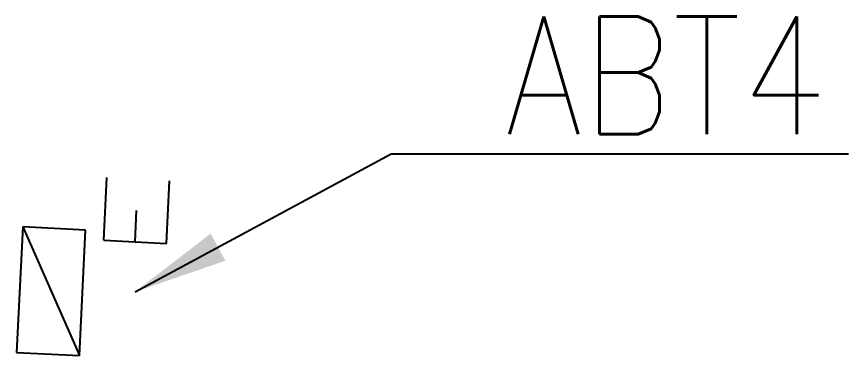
# Model space of a CAD drawing. Header units: millimetres. Extents: x 151046 to 151887, y 112072 to 112996.
# Drawn here: x 151520.84 to 151531.43, y 112931.58 to 112935.95 of the extents above; entities that cross this region are included whole.
import ezdxf

# ---------------------------------------------------------------- set-up
doc = ezdxf.new("R2010")
doc.units = ezdxf.units.MM
doc.layers.get('0').update_dxf_attribs({"linetype": 'CONTINUOUS'})
doc.layers.add('W0430', color=7, linetype='CONTINUOUS')
doc.styles.get("Standard").update_dxf_attribs({"font": 'romans.shx', "width": 0.85})
doc.dimstyles.get("Standard").update_dxf_attribs({"dimtxt": 1.5, "dimasz": 1.2, "dimexe": 0.625, "dimexo": 0.625, "dimgap": 0.25, "dimtad": 1, "dimdec": 1, "dimzin": 0, "dimdsep": 46, "dimtxsty": 'Standard', "dimcen": -0.5, "dimadec": 0, "dimazin": 0, "dimtfac": 1, "dimtdec": 1, "dimtmove": 0, "dimatfit": 3, "dimfxl": 0, "dimtolj": 1, "dimtzin": 0, "dimarcsym": 0})

# ---------------------------------------------------------------- blocks, each defined once
blk = doc.blocks.new('*U10')
at = {"flags": 128}
for points in [[(0.8, 0.8), (-0.8, 0.8)], [(-0.8, 0.8), (-0.8, 0)], [(0.8, 0.8), (-0.8, 0)], [(0.8, 0), (0.8, 0.8)], [(-0.8, 0), (0.8, 0)], [(0.681, -0.238), (1.481, -0.238)], [(0.681, -0.238), (0.681, -1.038)], [(0.681, -0.638), (1.081, -0.638)], [(0.681, -1.038), (1.481, -1.038)]]:
    blk.add_lwpolyline(points, dxfattribs=at)

msp = doc.modelspace()

# ---------------------------------------------------------------- block references
at = {"layer": 'W0430', "rotation": 87.19209032929014}
msp.add_blockref('*U10', (151521.674, 112932.427), dxfattribs=at)

# ---------------------------------------------------------------- texts
at = {"layer": 'W0430', "color": 252, "linetype": 'Continuous', "insert": (151527.057, 112934.447), "char_height": 1.5, "attachment_point": 7}
msp.add_mtext('\\A1;ABT4', dxfattribs=at)

# ---------------------------------------------------------------- leaders
at = {"layer": 'W0430', "color": 252, "linetype": 'Continuous', "annotation_type": 0, "has_hookline": 1, "hookline_direction": 0, "text_width": 4.371}
msp.add_leader([(151522.344, 112932.439), (151525.607, 112934.197), (151526.807, 112934.197)], dimstyle='Standard', override={"dimgap": 0.25, "dimtad": 1}, dxfattribs=at)

doc.saveas('drawing.dxf')
